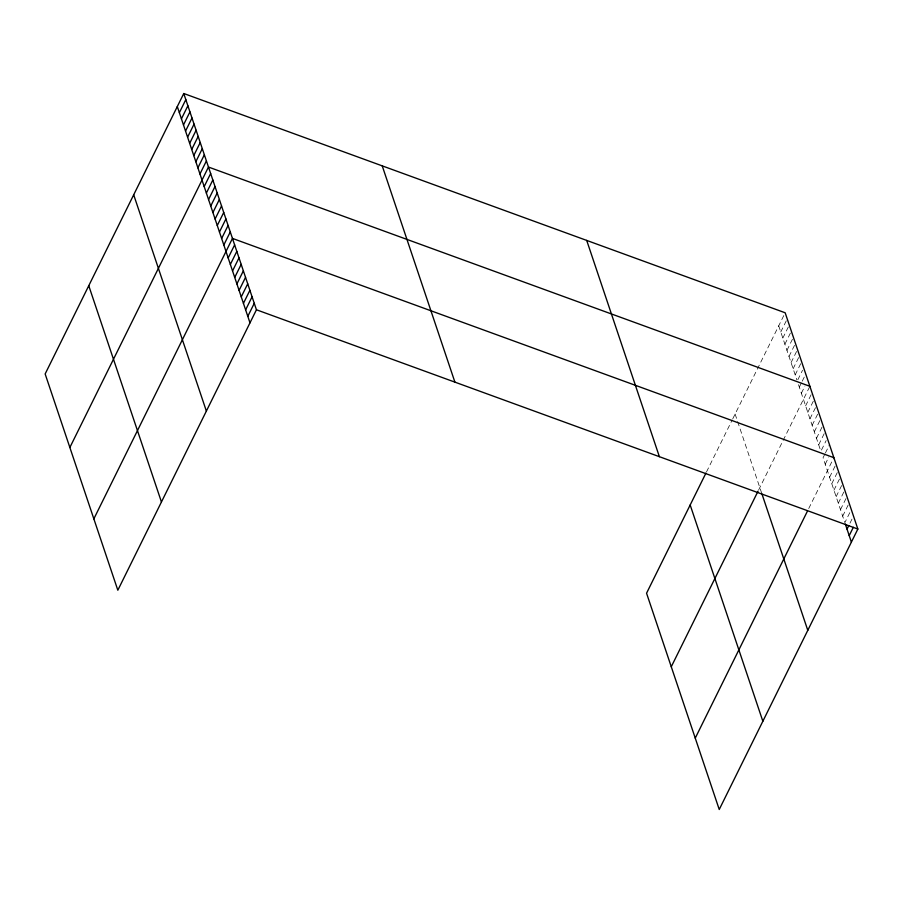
<?xml version="1.0" encoding="UTF-8"?>
<svg xmlns="http://www.w3.org/2000/svg" width="903" height="903" viewBox="0 0 903 903"><rect width="100%" height="100%" fill="white"/><g stroke="black" fill="none" stroke-linecap="round" stroke-linejoin="round"><path stroke-width="0.68" stroke-dasharray="4.51 3.39" d="M706.507 471.919L732.186 419.974M732.773 418.789L785.17 312.777M780.779 331.954L786.637 320.091M782.833 338.083L789.29 325.024M784.899 344.212L791.344 331.153M786.953 350.341L793.41 337.282M789.008 356.471L795.464 343.411M791.073 362.6L797.53 349.54M793.127 368.729L798.997 356.854M795.193 374.858L801.65 361.798M797.834 379.791L802.53 370.298M799.313 387.105L801.661 382.364M802.248 381.168L805.758 374.045M801.367 393.234L804.889 386.112M758.644 489.968L809.878 386.303M805.611 405.853L812.057 392.794M807.79 412.344L813.659 400.469M809.968 418.823L816.425 405.774M812.147 425.313L818.603 412.253M814.325 431.803L820.782 418.744M816.504 438.294L822.96 425.234M818.694 444.784L825.139 431.724M821.459 450.078L826.155 440.585M824.811 454.198L823.051 457.753L844.858 522.634L850.141 511.956M825.398 453.013L829.507 444.694M825.229 464.244L828.751 457.121M808.727 508.547L833.864 457.674M829.597 477.224L836.043 464.165M831.776 483.715L838.221 470.655M833.954 490.194L840.411 477.134M836.133 496.684L842.589 483.624M838.311 503.174L844.181 491.3M840.49 509.664L846.359 497.79M842.68 516.155L849.125 503.095M849.971 523.187L852.319 518.446M778.713 325.836L796.841 379.757M798.489 384.655L820.432 449.976M735.11 414.071L761.997 494.088"/><path stroke-width="1.35" d="M183.761 93.506L45.15 373.955L117.83 590.223L256.441 309.774L183.761 93.506L785.17 312.777L857.85 529.045L719.24 809.494L646.559 593.226L705.932 473.104M179.358 112.694L185.815 99.635M181.424 118.824L187.88 105.764M183.478 124.953L189.935 111.893M185.544 131.07L191.989 118.022M187.598 137.2L194.055 124.14M189.664 143.329L196.109 130.269M191.718 149.458L198.175 136.398M193.773 155.587L200.229 142.527M195.838 161.716L202.295 148.656M197.892 167.845L204.349 154.785M199.958 173.974L206.415 160.915M69.858 447.493L208.469 167.044L809.878 386.303M204.191 186.582L210.647 173.523M206.369 193.073L212.826 180.013M208.559 199.563L215.004 186.503M210.738 206.053L217.194 192.994M212.916 212.544L219.373 199.484M215.095 219.023L221.551 205.963M217.273 225.513L223.73 212.453M219.463 232.003L225.908 218.944M221.641 238.494L228.087 225.434M223.82 244.984L230.276 231.924M93.844 518.864L232.455 238.403L833.864 457.674M228.177 257.953L234.633 244.894M230.355 264.444L236.812 251.384M232.545 270.934L238.99 257.874M234.724 277.424L241.169 264.365M236.902 283.903L243.358 270.844M239.081 290.394L245.537 277.334M241.259 296.884L247.715 283.824M243.438 303.374L249.894 290.314M245.627 309.864L252.072 296.805M247.806 316.343L254.262 303.295M671.279 666.753L758.068 491.142M695.254 738.123L807.474 511.075M847.037 529.124L848.797 525.569M849.215 535.614L853.324 527.307M256.441 309.774L857.85 529.045M845.287 523.932L851.394 542.105M761.997 494.088L807.79 630.339M690.174 504.98L762.854 721.26M586.702 240.412L659.382 456.681M382.229 165.859L454.909 382.138M177.304 106.565L249.984 322.834M133.689 194.8L206.369 411.079M88.765 285.72L161.445 501.989"/></g></svg>
